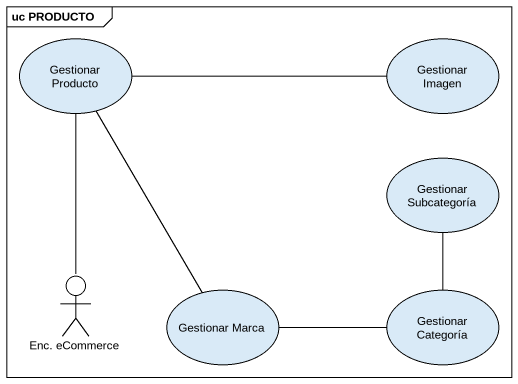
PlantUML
@startuml
mainframe uc PRODUCTO
usecase "Gestionar Producto" as Gestionar_Producto
usecase "Gestionar Imagen" as Gestionar_Imagen
usecase "Gestionar Subcategoría" as Gestionar_Subcategoría
actor "Enc. eCommerce" as Enc_eCommerce
usecase "Gestionar Marca" as Gestionar_Marca
usecase "Gestionar Categoría" as Gestionar_Categoría
Gestionar_Producto -right- Gestionar_Imagen
Gestionar_Producto -- Gestionar_Marca
Enc_eCommerce -up- Gestionar_Producto
Gestionar_Marca -right- Gestionar_Categoría
Gestionar_Categoría -up- Gestionar_Subcategoría
@enduml
